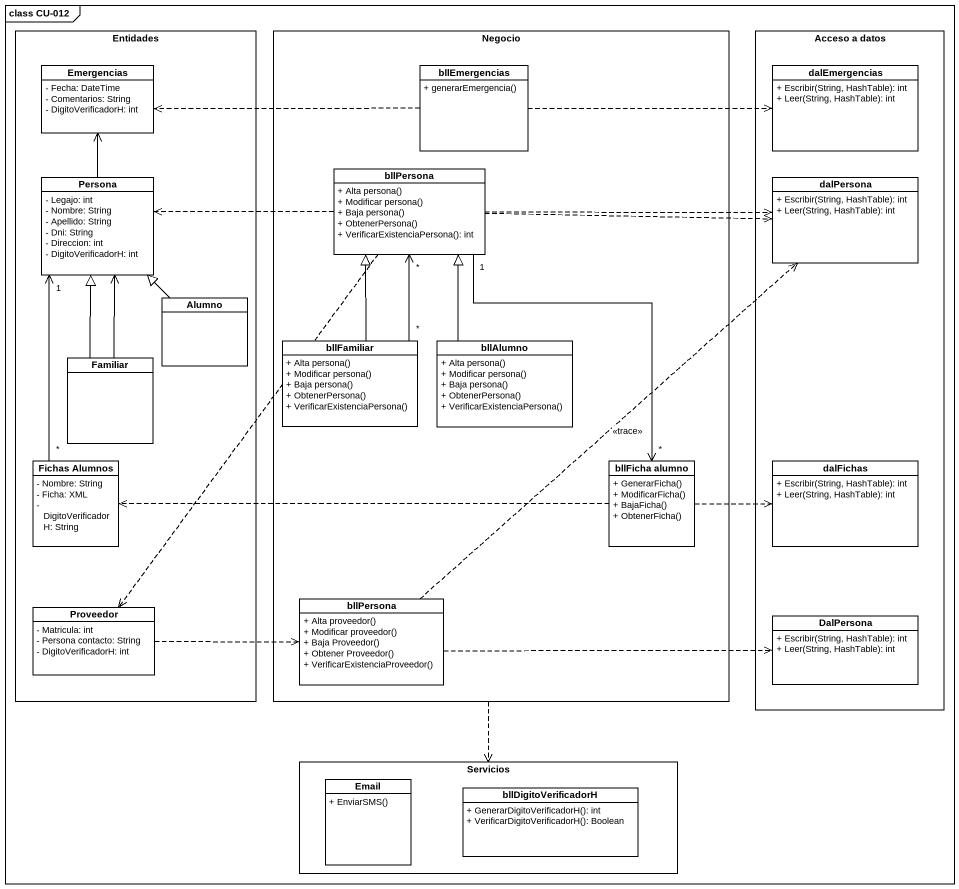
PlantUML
@startuml
mainframe class CU-012
hide circle
hide empty members
skinparam classAttributeIconSize 0
rectangle Entidades {
  class Emergencias {
    - Fecha: DateTime
    - Comentarios: String
    - DigitoVerificadorH: int
  }
  class Persona {
    - Legajo: int
    - Nombre: String
    - Apellido: String
    - Dni: String
    - Direccion: int
    - DigitoVerificadorH: int
  }
  class Alumno
  class Familiar
  class "Fichas Alumnos" as Fichas_Alumnos {
    - Nombre: String
    - Ficha: XML
    - DigitoVerificadorH: String
  }
  class Proveedor {
    - Matricula: int
    - Persona contacto: String
    - DigitoVerificadorH: int
  }
}
rectangle Negocio {
  class bllEmergencias {
    + generarEmergencia()
  }
  class bllPersona {
    + Alta persona()
    + Modificar persona()
    + Baja persona()
    + ObtenerPersona()
    + VerificarExistenciaPersona(): int
  }
  class bllFamiliar {
    + Alta persona()
    + Modificar persona()
    + Baja persona()
    + ObtenerPersona()
    + VerificarExistenciaPersona()
  }
  class bllAlumno {
    + Alta persona()
    + Modificar persona()
    + Baja persona()
    + ObtenerPersona()
    + VerificarExistenciaPersona()
  }
  class "bllFicha alumno" as bllFicha_alumno {
    + GenerarFicha()
    + ModificarFicha()
    + BajaFicha()
    + ObtenerFicha()
  }
  class "bllPersona" as bllPersona_2 {
    + Alta proveedor()
    + Modificar proveedor()
    + Baja Proveedor()
    + Obtener Proveedor()
    + VerificarExistenciaProveedor()
  }
}
rectangle "Acceso a datos" as Acceso_a_datos {
  class dalEmergencias {
    + Escribir(String, HashTable): int
    + Leer(String, HashTable): int
  }
  class dalPersona {
    + Escribir(String, HashTable): int
    + Leer(String, HashTable): int
  }
  class dalFichas {
    + Escribir(String, HashTable): int
    + Leer(String, HashTable): int
  }
  class DalPersona {
    + Escribir(String, HashTable): int
    + Leer(String, HashTable): int
  }
}
rectangle Servicios {
  class Email {
    + EnviarSMS()
  }
  class bllDigitoVerificadorH {
    + GenerarDigitoVerificadorH(): int
    + VerificarDigitoVerificadorH(): Boolean
  }
}
Negocio ..> Servicios
bllEmergencias .left.> Emergencias
bllEmergencias .right.> dalEmergencias
Persona -up-> Emergencias
bllPersona .left.> Persona
bllPersona .right.> dalPersona
bllPersona .right.> dalPersona
bllPersona "1" --> "*" bllFicha_alumno
bllPersona ..> Proveedor
Alumno -up-|> Persona
bllFamiliar "*" -up-> "*" bllPersona
bllFamiliar -up-|> bllPersona
bllAlumno -up-|> bllPersona
Familiar -up-> Persona
Familiar -up-|> Persona
Fichas_Alumnos "*" -up-> "1" Persona
bllFicha_alumno .left.> Fichas_Alumnos
bllFicha_alumno .right.> dalFichas
Proveedor .right.> bllPersona_2
bllPersona_2 .up.> dalPersona : <<trace>>
bllPersona_2 .up.> dalPersona
bllPersona_2 .right.> DalPersona
@enduml
